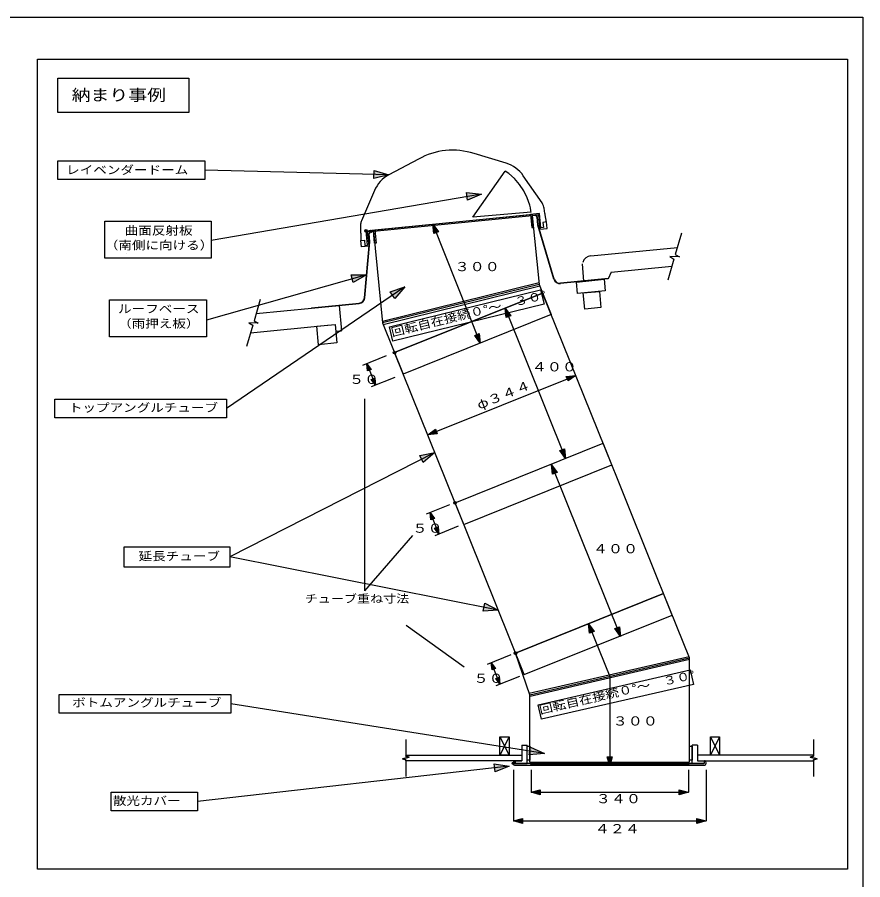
# Model space of a CAD drawing. Units: millimetres at full size; details may follow other scales. Extents: x -2254 to 2256, y -1415 to 1415.
# Drawn here: x -5 to 1821, y -449 to 1415 of the extents above; entities that cross this region are included whole.
import ezdxf
from ezdxf.enums import TextEntityAlignment as Align

# ---------------------------------------------------------------- set-up
doc = ezdxf.new("R2010")
doc.units = ezdxf.units.MM
doc.header["$LTSCALE"] = 11
doc.header["$PDMODE"] = 32
doc.header["$PDSIZE"] = 5.5
doc.layers.add('0-3___', color=6, linetype='Continuous')
doc.layers.add('F-F', color=6, linetype='Continuous')
doc.styles.add('ＭＳ ゴシック', font='')
doc.styles.get('ＭＳ ゴシック').set_extended_font_data('MS Gothic')

msp = doc.modelspace()

# ---------------------------------------------------------------- linework, layer by layer
at = {"layer": '0-3___'}
for p, q in [((797.22, 1074.29), (399.66, 1084.47)), ((979.16, 983.05), (1048.8, 1082.68)), ((1056.43, 1077.48), (1048.8, 1082.68)), ((1068.94, 1066.35), (1056.43, 1077.48)), ((1079.92, 1053.71), (1068.94, 1066.35)), ((1089.2, 1039.77), (1079.92, 1053.71)), ((997.66, 1032.87), (413.66, 932.44)), ((1096.61, 1024.76), (1089.2, 1039.77)), ((1102.04, 1008.93), (1096.61, 1024.76)), ((1103.24, 1002.93), (1102.04, 1008.93)), ((748.06, 953.57), (1122.9, 990.61)), ((767.13, 955.48), (1103.78, 989.14)), ((1104.7, 993.86), (979.16, 983.05)), ((1104.27, 996.89), (1103.24, 1002.93)), ((1104.7, 993.86), (1104.27, 996.89)), ((757.47, 951.95), (1113.98, 987.18)), ((892.59, 968.02), (995, 710.89)), ((1233.52, 899.64), (1420.81, 917.76)), ((1215.29, 882.08), (1217.68, 844.4)), ((1277.52, 864.41), (1408.94, 877.12)), ((749.14, 858.47), (403.66, 760.47)), ((1277.52, 864.41), (1271.31, 849.59)), ((1271.24, 850.29), (1271.31, 849.59)), ((831.66, 832.47), (446.66, 569.47)), ((809.76, 690.41), (1129.66, 819.15)), ((1278.99, 448.07), (1129.66, 819.15)), ((510.9, 774.81), (689.92, 792.13)), ((630.05, 786.93), (630.12, 786.22)), ((689.92, 792.13), (695.18, 737.79)), ((1048.66, 786.55), (1179.33, 461.86)), ((498.82, 733.46), (664.9, 749.52)), ((683.09, 736.62), (695.18, 737.79)), ((959.09, 319.33), (809.76, 690.41)), ((791.76, 683.17), (740.73, 662.64)), ((749.77, 666.27), (768.43, 619.89)), ((810.42, 636.78), (759.4, 616.25)), ((881.34, 512.53), (1201.24, 641.26)), ((745, 590.86), (745, 175.86)), ((940.42, 365.72), (1260.32, 494.45)), ((940.42, 365.72), (1260.32, 494.45)), ((1409.65, 123.37), (1260.32, 494.45)), ((896.66, 474.47), (453.66, 249.47)), ((959.09, 319.33), (1278.99, 448.07)), ((1148.66, 448.26), (1297.99, 77.18)), ((928.77, 361.56), (877.74, 341.03)), ((1089.75, -5.36), (940.42, 365.72)), ((886.78, 344.66), (905.44, 298.28)), ((947.43, 315.18), (896.41, 294.64)), ((848.42, 295.19), (745, 175.86)), ((1033.75, 133.79), (453.66, 248.9)), ((1071.09, 41.02), (1390.98, 169.76)), ((1089.75, -5.36), (1409.65, 123.37)), ((960, 10.86), (835, 100.86)), ((1228.77, 104.48), (1274.57, -9.34)), ((1060.77, 37.23), (1009.74, 16.7)), ((1018.78, 20.33), (1037.44, -26.05)), ((1079.43, -9.16), (1028.41, -29.69)), ((1274.57, -9.34), (1274.57, -202.75)), ((1133.45, -175.53), (455.66, -68.53)), ((1057.13, -139.57), (1037.13, -179.57)), ((1037.13, -139.57), (1057.13, -179.57)), ((1057.13, -139.57), (1037.13, -179.57)), ((1037.13, -139.57), (1057.13, -179.57)), ((1492, -139.57), (1512, -179.57)), ((1512, -139.57), (1492, -179.57)), ((1492, -139.57), (1512, -179.57)), ((1512, -139.57), (1492, -179.57)), ((1085.05, -157.76), (1085.05, -191.57)), ((1085.05, -157.76), (1096.18, -157.76)), ((1096.18, -197.26), (1096.18, -157.76)), ((1452.96, -197.26), (1452.96, -157.76)), ((1464.08, -157.76), (1452.96, -157.76)), ((1464.08, -157.76), (1464.08, -191.57)), ((835.05, -179.57), (1085.05, -179.57)), ((1085.05, -179.57), (1085.05, -191.57)), ((1085.05, -179.57), (1085.05, -191.57)), ((1057.66, -203.53), (383.66, -279.65)), ((1084.15, -191.57), (834.15, -191.57)), ((1066.36, -191.57), (1085.05, -191.57)), ((1066.36, -191.57), (1085.05, -191.57)), ((1070.27, -191.57), (1070.27, -197.26)), ((1085.05, -191.57), (1070.27, -191.57)), ((1070.27, -197.26), (1096.18, -197.26)), ((1478.79, -197.26), (1452.96, -197.26)), ((1464.08, -191.57), (1478.79, -191.57)), ((1478.79, -191.57), (1478.79, -197.26)), ((1066.46, -211.34), (1066.46, -321.65)), ((1104.65, -211.41), (1104.65, -259.65)), ((1444.62, -211.41), (1444.62, -259.65)), ((1482.74, -211.42), (1482.74, -321.65)), ((1104.65, -259.65), (1444.62, -259.65)), ((1066.46, -321.65), (1482.74, -321.65))]:
    msp.add_line(p, q, dxfattribs=at)
at = {"layer": '0-3___', "color": 3}
for points in [[(-2253.7, 1415), (1821.3, 1415), (1821.3, -1415), (-2253.7, -1415)], [(38.66, 1324.47), (1788.66, 1324.47), (1788.66, -425.53), (38.66, -425.53)], [(236.48, 925.08), (236.48, 925.08), (236.48, 925.08), (236.48, 925.08), (236.48, 925.08), (236.48, 925.08), (236.48, 925.08), (236.48, 925.08)], [(230.24, 904.28), (230.24, 904.28), (230.24, 904.28), (230.24, 904.28), (230.24, 904.28), (230.24, 904.28), (230.24, 904.28), (230.24, 904.28)]]:
    msp.add_lwpolyline(points, close=True, dxfattribs=at)
at = {"layer": '0-3___'}
for points in [[(82.16, 1283.47), (365.16, 1283.47), (365.16, 1209.47), (82.16, 1209.47)], [(82.1, 1104.47), (399.66, 1104.47), (399.66, 1064.47), (82.1, 1064.47)], [(797.22, 1074.29), (765.19, 1066.9), (765.79, 1083.9)], [(997.66, 1032.87), (967.64, 1019.5), (964.97, 1036.3)], [(183.66, 974.47), (413.66, 974.47), (413.66, 894.47), (183.66, 894.47)], [(892.59, 968.02), (904.76, 951.27), (894.76, 947.43)], [(749.14, 858.47), (720.67, 842.03), (716.27, 858.47)], [(1202.68, 842.95), (1262.4, 848.72), (1264.8, 823.84), (1205.08, 818.06)], [(798.5, 745.84), (1125.38, 826.23), (1133.03, 795.15), (806.14, 714.76)], [(831.66, 832.47), (810.1, 807.66), (800.58, 821.77)], [(1217.53, 819.27), (1252.36, 822.64), (1255.73, 787.8), (1220.89, 784.43)], [(193.66, 804.47), (403.66, 804.47), (403.66, 724.47), (193.66, 724.47)], [(1048.66, 786.55), (1060.83, 769.8), (1050.83, 765.96)], [(641.56, 747.26), (681.38, 751.11), (685.23, 711.3), (645.41, 707.45)], [(995, 710.89), (982.83, 727.64), (992.84, 731.48)], [(749.77, 666.27), (758.9, 653.7), (751.39, 650.82)], [(768.43, 619.89), (759.3, 632.46), (766.81, 635.34)], [(1201.24, 641.26), (1184.49, 629.09), (1180.65, 639.09)], [(75.77, 589.47), (446.66, 589.47), (446.66, 549.47), (75.77, 549.47)], [(881.34, 512.53), (898.09, 524.7), (901.93, 514.69)], [(896.66, 474.47), (871.85, 452.91), (864.39, 468.2)], [(1179.33, 461.86), (1167.16, 478.61), (1177.16, 482.45)], [(1148.66, 448.26), (1160.83, 431.51), (1150.83, 427.67)], [(886.78, 344.66), (895.91, 332.1), (888.4, 329.21)], [(905.44, 298.28), (896.31, 310.85), (903.82, 313.73)], [(225.44, 270.47), (453.66, 270.47), (453.66, 226.47), (225.44, 226.47)], [(1033.75, 133.79), (1000.93, 132.07), (1004.47, 148.71)], [(1228.77, 104.48), (1240.94, 87.73), (1230.93, 83.88)], [(1297.99, 77.18), (1285.82, 93.93), (1295.83, 97.77)], [(1018.78, 20.33), (1027.91, 7.76), (1020.4, 4.88)], [(1120.28, -70.72), (1448.37, 4.64), (1455.53, -26.55), (1127.45, -101.91)], [(1037.44, -26.05), (1028.31, -13.48), (1035.82, -10.6)], [(84.77, -48.53), (455.66, -48.53), (455.66, -88.53), (84.77, -88.53)], [(1037.13, -139.57), (1057.13, -139.57), (1057.13, -179.57), (1037.13, -179.57)], [(1037.13, -139.57), (1057.13, -139.57), (1057.13, -179.57), (1037.13, -179.57)], [(1492, -139.57), (1512, -139.57), (1512, -179.57), (1492, -179.57)], [(1492, -139.57), (1512, -139.57), (1512, -179.57), (1492, -179.57)], [(1096.18, -159.92), (1102.17, -159.92), (1102.17, -190.04), (1096.18, -190.04)], [(1133.45, -175.53), (1100.76, -178.97), (1103.42, -162.16)], [(1446.97, -159.92), (1452.96, -159.92), (1452.96, -190.04), (1446.97, -190.04)], [(1274.57, -202.75), (1269.21, -182.75), (1279.93, -182.75)], [(1057.66, -203.53), (1026.98, -215.31), (1025.2, -198.39)], [(197.24, -259.65), (383.66, -259.65), (383.66, -299.65), (197.24, -299.65)], [(1104.65, -259.65), (1124.65, -254.29), (1124.65, -265.01)], [(1444.62, -259.65), (1424.63, -265.01), (1424.63, -254.29)], [(1066.46, -321.65), (1086.46, -316.29), (1086.46, -327.01)], [(1482.74, -321.65), (1462.74, -327.01), (1462.74, -316.29)]]:
    msp.add_lwpolyline(points, close=True, dxfattribs=at)
at = {"layer": '0-3___', "color": 134}
for points in [[(1120.62, 988.27), (1123.73, 957.13), (1139.21, 958.68), (1137.81, 972.61), (1130.34, 971.86), (1131.48, 960.45), (1125.97, 959.9), (1122.85, 991.05), (1103.78, 989.14), (1106.63, 960.66), (1109.86, 960.98), (1107.27, 986.94)], [(750.8, 951.29), (753.91, 920.15), (738.44, 918.6), (737.04, 932.53), (744.52, 933.28), (745.66, 921.87), (751.17, 922.42), (748.06, 953.57), (767.13, 955.48), (769.98, 926.99), (766.74, 926.67), (764.15, 952.62)]]:
    msp.add_lwpolyline(points, close=True, dxfattribs=at)
at = {"layer": '0-3___'}
for points in [[(1429.68, 948.15), (1416.28, 902.24), (1425.18, 897.04), (1404.58, 897.84), (1413.47, 892.64), (1400.07, 846.73)], [(519.67, 804.85), (506.26, 758.93), (515.16, 753.73), (494.56, 754.54), (503.46, 749.33), (490.05, 703.42)], [(834.15, -145.32), (834.15, -181.57), (841.65, -183.57), (826.65, -187.57), (834.15, -189.57), (834.15, -225.82)], [(1714.99, -145.32), (1714.99, -181.57), (1707.49, -183.57), (1722.49, -187.57), (1714.99, -189.57), (1714.99, -225.82)], [(834.15, -179.57), (1085.05, -179.57), (1085.05, -191.57), (834.15, -191.57), (834.15, -189.57), (826.65, -187.57), (841.65, -183.57), (834.15, -181.57), (835.05, -179.57)], [(1714.99, -179.57), (1464.08, -179.57), (1464.08, -191.57), (1714.99, -191.57), (1714.99, -189.57), (1722.49, -187.57), (1707.49, -183.57), (1714.99, -181.57), (1714.08, -179.57)]]:
    msp.add_lwpolyline(points, dxfattribs=at)
msp.add_arc((1235.44, 879.74), 20, 95.52486, 163.72346, dxfattribs=at)
for p in [(748.06, 953.57), (757.47, 951.96), (757.47, 951.95), (809.76, 690.41), (940.42, 365.72), (940.42, 365.72), (1071.09, 41.02), (1066.46, -197.26)]:
    msp.add_point(p, dxfattribs=at)
at = {"layer": '0-3___', "color": 4}
for points in [[(797.22, 1074.29), (765.19, 1066.9), (765.79, 1083.9)], [(997.66, 1032.87), (967.64, 1019.5), (964.97, 1036.3)], [(892.59, 968.02), (904.76, 951.27), (894.76, 947.43)], [(749.14, 858.47), (720.67, 842.03), (716.27, 858.47)], [(831.66, 832.47), (810.1, 807.66), (800.58, 821.77)], [(1048.66, 786.55), (1060.83, 769.8), (1050.83, 765.96)], [(995, 710.89), (982.83, 727.64), (992.84, 731.48)], [(749.77, 666.27), (758.9, 653.7), (751.39, 650.82)], [(768.43, 619.89), (759.3, 632.46), (766.81, 635.34)], [(1201.24, 641.26), (1184.49, 629.09), (1180.65, 639.09)], [(881.34, 512.53), (898.09, 524.7), (901.93, 514.69)], [(896.66, 474.47), (871.85, 452.91), (864.39, 468.2)], [(1179.33, 461.86), (1167.16, 478.61), (1177.16, 482.45)], [(1148.66, 448.26), (1160.83, 431.51), (1150.83, 427.67)], [(886.78, 344.66), (895.91, 332.1), (888.4, 329.21)], [(905.44, 298.28), (896.31, 310.85), (903.82, 313.73)], [(1033.75, 133.79), (1000.93, 132.07), (1004.47, 148.71)], [(1228.77, 104.48), (1240.94, 87.73), (1230.93, 83.88)], [(1297.99, 77.18), (1285.82, 93.93), (1295.83, 97.77)], [(1018.78, 20.33), (1027.91, 7.76), (1020.4, 4.88)], [(1037.44, -26.05), (1028.31, -13.48), (1035.82, -10.6)], [(1133.45, -175.53), (1100.76, -178.97), (1103.42, -162.16)], [(1274.57, -202.75), (1269.21, -182.75), (1279.93, -182.75)], [(1057.66, -203.53), (1026.98, -215.31), (1025.2, -198.39)], [(1104.65, -259.65), (1124.65, -254.29), (1124.65, -265.01)], [(1444.62, -259.65), (1424.63, -265.01), (1424.63, -254.29)], [(1066.46, -321.65), (1086.46, -316.29), (1086.46, -327.01)], [(1482.74, -321.65), (1462.74, -327.01), (1462.74, -316.29)]]:
    msp.add_solid(points, dxfattribs=at)
at = {"layer": 'F-F', "color": 5}
for p, q in [((1051.09, 1099.38), (981.39, 1120.5)), ((861.44, 1108.65), (797.22, 1074.29)), ((1128.41, 1013.96), (1087.97, 1072.49)), ((766.33, 1040.7), (738.12, 975.39)), ((1134.74, 990.64), (1132.7, 1002.62)), ((1135.49, 988), (1135.04, 990.67)), ((1135.19, 987.97), (1135.49, 988)), ((1137.88, 972.16), (1135.19, 987.97)), ((736.13, 963.43), (736.48, 951.28)), ((736.48, 951.28), (736.18, 951.25)), ((736.18, 951.25), (736.26, 948.54)), ((736.26, 948.54), (736.56, 948.57)), ((736.56, 948.57), (737.02, 932.54))]:
    msp.add_line(p, q, dxfattribs=at)
at = {"layer": 'F-F'}
for p, q in [((1107.27, 986.94), (1122.19, 837.7)), ((1113.98, 987.18), (1114.05, 986.46)), ((1119.16, 966.25), (1117.52, 982.85)), ((1119, 975.09), (1118.23, 982.92)), ((1119.87, 966.32), (1118.98, 975.38)), ((757.47, 951.95), (757.54, 951.22)), ((764.15, 952.62), (783.96, 754.52)), ((1154.08, 848.92), (1119.25, 965.83)), ((1154.76, 849.12), (1119.93, 966.04)), ((754.91, 939.11), (754.14, 946.94)), ((756.49, 930.41), (754.85, 947.01)), ((755.78, 930.34), (754.88, 939.4)), ((744.51, 808.58), (755.78, 930.05)), ((745.21, 808.51), (756.49, 929.98)), ((1121.86, 841.09), (783.62, 757.91)), ((1271.24, 850.29), (1168.18, 840.11)), ((1271.31, 849.59), (1168.25, 839.4)), ((1122.19, 837.7), (783.96, 754.52)), ((785.24, 751.35), (1123.59, 834.55)), ((1122.19, 837.7), (1148.32, 772.76)), ((1129.66, 819.15), (809.76, 690.41)), ((1046.47, 805.81), (1046.52, 805.81)), ((630.05, 786.93), (733.11, 797.11)), ((630.12, 786.22), (733.18, 796.4)), ((1043.17, 791.94), (1043.12, 791.94)), ((1148.32, 772.76), (828.42, 644.03)), ((783.96, 754.52), (828.42, 644.03)), ((1390.98, 169.76), (1071.11, 41.03)), ((1446.97, 30.64), (1390.98, 169.76)), ((1071.47, 41.18), (1071.11, 41.03)), ((1102.17, -49.32), (1071.11, 41.03)), ((1100.71, -45.39), (1445.96, 33.91)), ((1102.17, -49.32), (1446.97, 30.64)), ((1446.97, 27.16), (1102.46, -52.73)), ((1102.17, -194.36), (1102.17, -49.32)), ((1066.46, -195.92), (1066.46, -197)), ((1069.58, -191.8), (1070.27, -191.8)), ((1070.27, -197.26), (1070.27, -191.8)), ((1100.61, -197.51), (1070.52, -197.51)), ((1070.78, -201.32), (1106.75, -201.32)), ((1104.59, -197.51), (1100.61, -197.51)), ((1104.65, -201.32), (1104.59, -197.51)), ((1109.07, -200.05), (1104.88, -200.05)), ((1105.22, -200.05), (1444.06, -200.05)), ((1106.75, -201.32), (1442.53, -201.32)), ((1132.39, -197.51), (1132.36, -197.51)), ((1416.91, -197.51), (1416.89, -197.51)), ((1444.4, -200.05), (1440.2, -200.05)), ((1442.34, -197.51), (1446.66, -197.51)), ((1442.53, -201.32), (1478.42, -201.32)), ((1444.69, -197.51), (1444.62, -201.32)), ((1447.26, -197.51), (1444.69, -197.51)), ((1478.67, -197.51), (1448.67, -197.51)), ((1478.93, -191.8), (1478.93, -197.26)), ((1478.93, -191.8), (1479.62, -191.8)), ((1482.74, -197), (1482.74, -195.92))]:
    msp.add_line(p, q, dxfattribs=at)
for points in [[(1102.17, -194.36), (1446.97, -194.36), (1446.97, 30.64)], [(1102.62, -197.51), (1106.93, -197.51), (1478.67, -197.51)]]:
    msp.add_lwpolyline(points, dxfattribs=at)
at = {"layer": 'F-F', "color": 5}
for centre, radius, start, end in [((939.9, 964.34), 164.26, 96.90748, 118.53235), ((932.7, 963.63), 164.26, 72.75616, 94.38103), ((1031.02, 1033.14), 69.22, 34.64425, 73.14425), ((829.87, 1013.26), 69.22, 118.14425, 156.64425), ((1105.33, 998.74), 27.65, 17.84068, 33.41461), ((1105.33, 998.74), 27.65, 8.08201, 17.84068), ((763.74, 964.98), 27.65, 157.8739, 173.44783), ((763.74, 964.98), 27.65, 173.44783, 183.2065)]:
    msp.add_arc(centre, radius, start, end, dxfattribs=at)
at = {"layer": 'F-F'}
for centre, radius, start, end in [((1113.5, 982.45), 4.75, 5.64425, 84.23235), ((1113.5, 982.45), 4.04, 5.64425, 82.18791), ((758.86, 947.4), 4.75, 107.05616, 185.64425), ((758.86, 947.4), 4.04, 109.1006, 185.64425), ((1121.39, 966.47), 2.23, 185.64425, 196.59102), ((1121.39, 966.47), 1.52, 185.64425, 196.59102), ((754.26, 930.19), 1.52, 354.69749, 5.64425), ((754.26, 930.19), 2.23, 354.69749, 5.64425), ((1166.93, 852.75), 13.41, 196.59102, 275.64425), ((1166.93, 852.75), 12.7, 196.59102, 275.64425), ((731.86, 809.75), 12.7, 275.64425, 354.69749), ((731.86, 809.75), 13.41, 275.64425, 354.69749), ((1070.78, -195.92), 4.32, 108.29059, 180), ((1070.78, -197), 4.32, 180, 270), ((1069.58, -192.3), 0.508, 90, 108.29059), ((1070.52, -197.26), 0.254, 180, 270), ((1104.88, -199.8), 0.254, 181, 270), ((1478.42, -197), 4.32, 270, 0), ((1478.67, -197.26), 0.254, 270, 0), ((1479.62, -192.3), 0.508, 71.70941, 90), ((1478.42, -195.92), 4.32, 0, 71.70941)]:
    msp.add_arc(centre, radius, start, end, dxfattribs=at)

# ---------------------------------------------------------------- texts
at = {"layer": '0-3___', "style": 'ＭＳ ゴシック', "width": 1.2}
for s, height, p in [('納まり事例', 24.89, (112.16, 1227.08)), ('レイベンダードーム', 17.91, (100.21, 1070.65)), ('曲面反射板', 17.91, (226.8, 939.74)), ('（南側に向ける）', 17.91, (183.69, 907.99)), ('３００', 19.9, (939.42, 860.36)), ('ルーフベース', 17.91, (212.43, 770.5)), ('（雨押え板）', 17.91, (212.43, 738.75)), ('４００', 19.9, (1106.21, 643.83)), ('５０', 19.9, (711.41, 616.8)), ('トップアングルチューブ', 17.91, (106.06, 557.04)), ('５０', 19.9, (848.42, 295.19)), ('延長チューブ', 17.91, (256.67, 236.04)), ('４００', 19.9, (1238.21, 250.83)), ('チューブ重ね寸法', 17.23, (615.82, 144.84)), ('５０', 19.9, (980.42, -29.14)), ('ボトムアングルチューブ', 17.91, (113.21, -80.26)), ('３００', 19.9, (1280.98, -121.42)), ('散光カバー', 17.91, (201.02, -292.34)), ('３４０', 19.9, (1244.47, -289.26)), ('４２４', 19.9, (1242.09, -354.11))]:
    msp.add_text(s, height=height, dxfattribs=at).set_placement(p, align=Align.BOTTOM_LEFT)
for s, height, rotation, p in [('回転自在接続０°～\u3000３０°', 17.91, 13.816, (806.08, 719.64)), ('φ３４４', 19.9, 21.921, (994.69, 561.54)), ('回転自在接続０°～\u3000３０°', 17.91, 12.936, (1125.9, -96.08))]:
    msp.add_text(s, height=height, rotation=rotation, dxfattribs=at).set_placement(p, align=Align.BOTTOM_LEFT)

doc.saveas('drawing.dxf')
